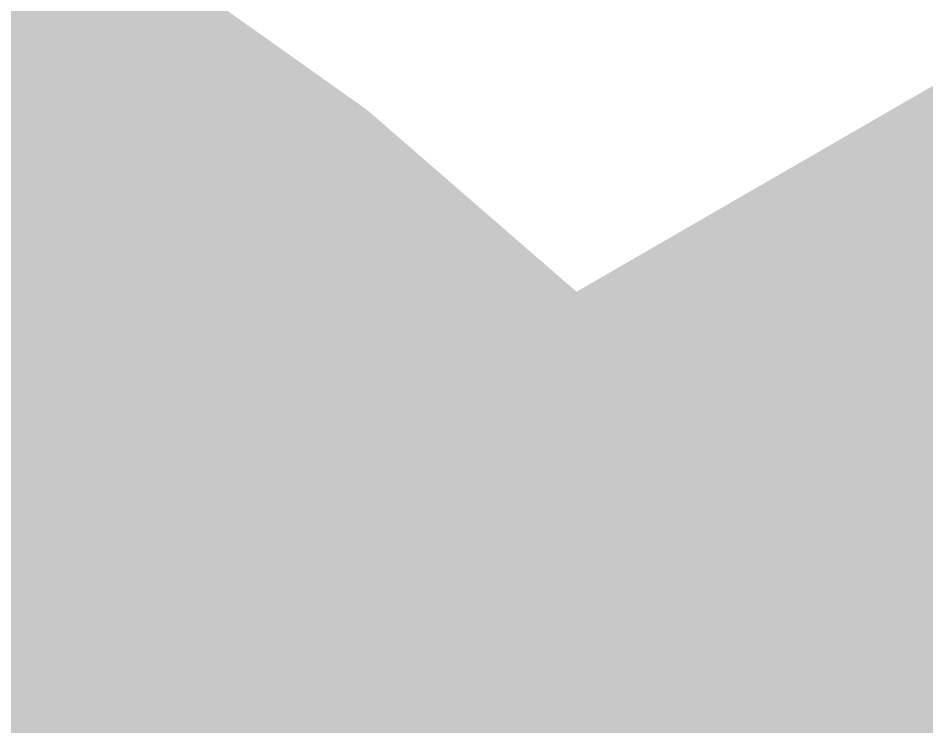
# Model space of a CAD drawing. Header units: inches. Extents: x 1 to 35.5, y 1 to 35.6.
# Drawn here: x 9.9059 to 10.0033, y 10.4748 to 10.5507 of the extents above; entities that cross this region are included whole.
import ezdxf

# ---------------------------------------------------------------- set-up
doc = ezdxf.new("R2010")
doc.units = ezdxf.units.IN
for name, color, linetype in [('Bottom Layer', 76, 'Continuous'), ('Bottom Layer 1', 5, 'Continuous'), ('Bottom Overlay', 54, 'Continuous'), ('Mechanical 2', 216, 'Continuous'), ('Mechanical 4', 56, 'Continuous'), ('Top Layer', 16, 'Continuous'), ('Top Layer 1', 1, 'Continuous'), ('Top Overlay', 2, 'Continuous')]:
    doc.layers.add(name, color=color, linetype=linetype)
doc.styles.add('Arial', font='', dxfattribs={"height": 0.2})
doc.styles.add('GOST type B', font='', dxfattribs={"height": 0.2})
doc.styles.get('Arial').set_extended_font_data('Arial')
doc.styles.get('GOST type B').set_extended_font_data('GOST type B')

# ---------------------------------------------------------------- blocks, each defined once
blk = doc.blocks.new('SOIC_8_B_34')
at = {"layer": 'Bottom Overlay'}
blk.add_lwpolyline([(-0.30000702, -1.50000208, 0.5999987999999999, 0.5999987999999999, 1), (-0.90000582, -1.50000208, 0.5999987999999999, 0.5999987999999999, 1)], format="xyseb", close=True, dxfattribs=at)
blk = doc.blocks.new('TC_A_B_59')
at = {"layer": 'Mechanical 4', "style": 'GOST type B', "text_generation_flag": 2}
blk.add_text('C2', height=2.15000078, rotation=-180, dxfattribs=at).set_placement((3.70000022, -5.30282404))

msp = doc.modelspace()

# ---------------------------------------------------------------- hatches: boundary and pattern name
at = {"layer": 'Bottom Layer'}
h = msp.add_hatch(color=76, dxfattribs=at)
edge = h.paths.add_edge_path()
edge.add_arc((9.600001119999998, 10.90000106), 0.3999992, 0, 360)
at = {"layer": 'Bottom Layer 1'}
h = msp.add_hatch(color=5, dxfattribs=at)
edge = h.paths.add_edge_path()
edge.add_arc((9.600001119999998, 10.90000106), 0.3999992, 0, 360)
at = {"layer": 'Top Layer'}
h = msp.add_hatch(color=16, dxfattribs=at)
edge = h.paths.add_edge_path()
edge.add_arc((9.600001119999998, 10.90000106), 0.3999992, 0, 360)
at = {"layer": 'Top Layer 1'}
h = msp.add_hatch(color=1, dxfattribs=at)
edge = h.paths.add_edge_path()
edge.add_arc((9.600001119999998, 10.90000106), 0.3999992, 0, 360)

# ---------------------------------------------------------------- linework, layer by layer
at = {"layer": 'Mechanical 2'}
msp.add_lwpolyline([(35.1249996, 18.12500058, 0.2499995, 0.2499995, 1), (1.12500156, 18.12500058, 0.2499995, 0.2499995, 1)], format="xyseb", close=True, dxfattribs=at)

# ---------------------------------------------------------------- block references
for name, p, rotation in [('TC_A_B_59', (17.40000076, 16.69999962), 270), ('SOIC_8_B_34', (7.999999239999999, 9.700000919999999), 125)]:
    msp.add_blockref(name, p, dxfattribs=dict(rotation=rotation))

# ---------------------------------------------------------------- texts
at = {"layer": 'Top Overlay', "style": 'Arial'}
msp.add_text('R12', height=1.00000054, rotation=30, dxfattribs=at).set_placement((7.967738699999999, 9.24232848))

doc.saveas('drawing.dxf')
